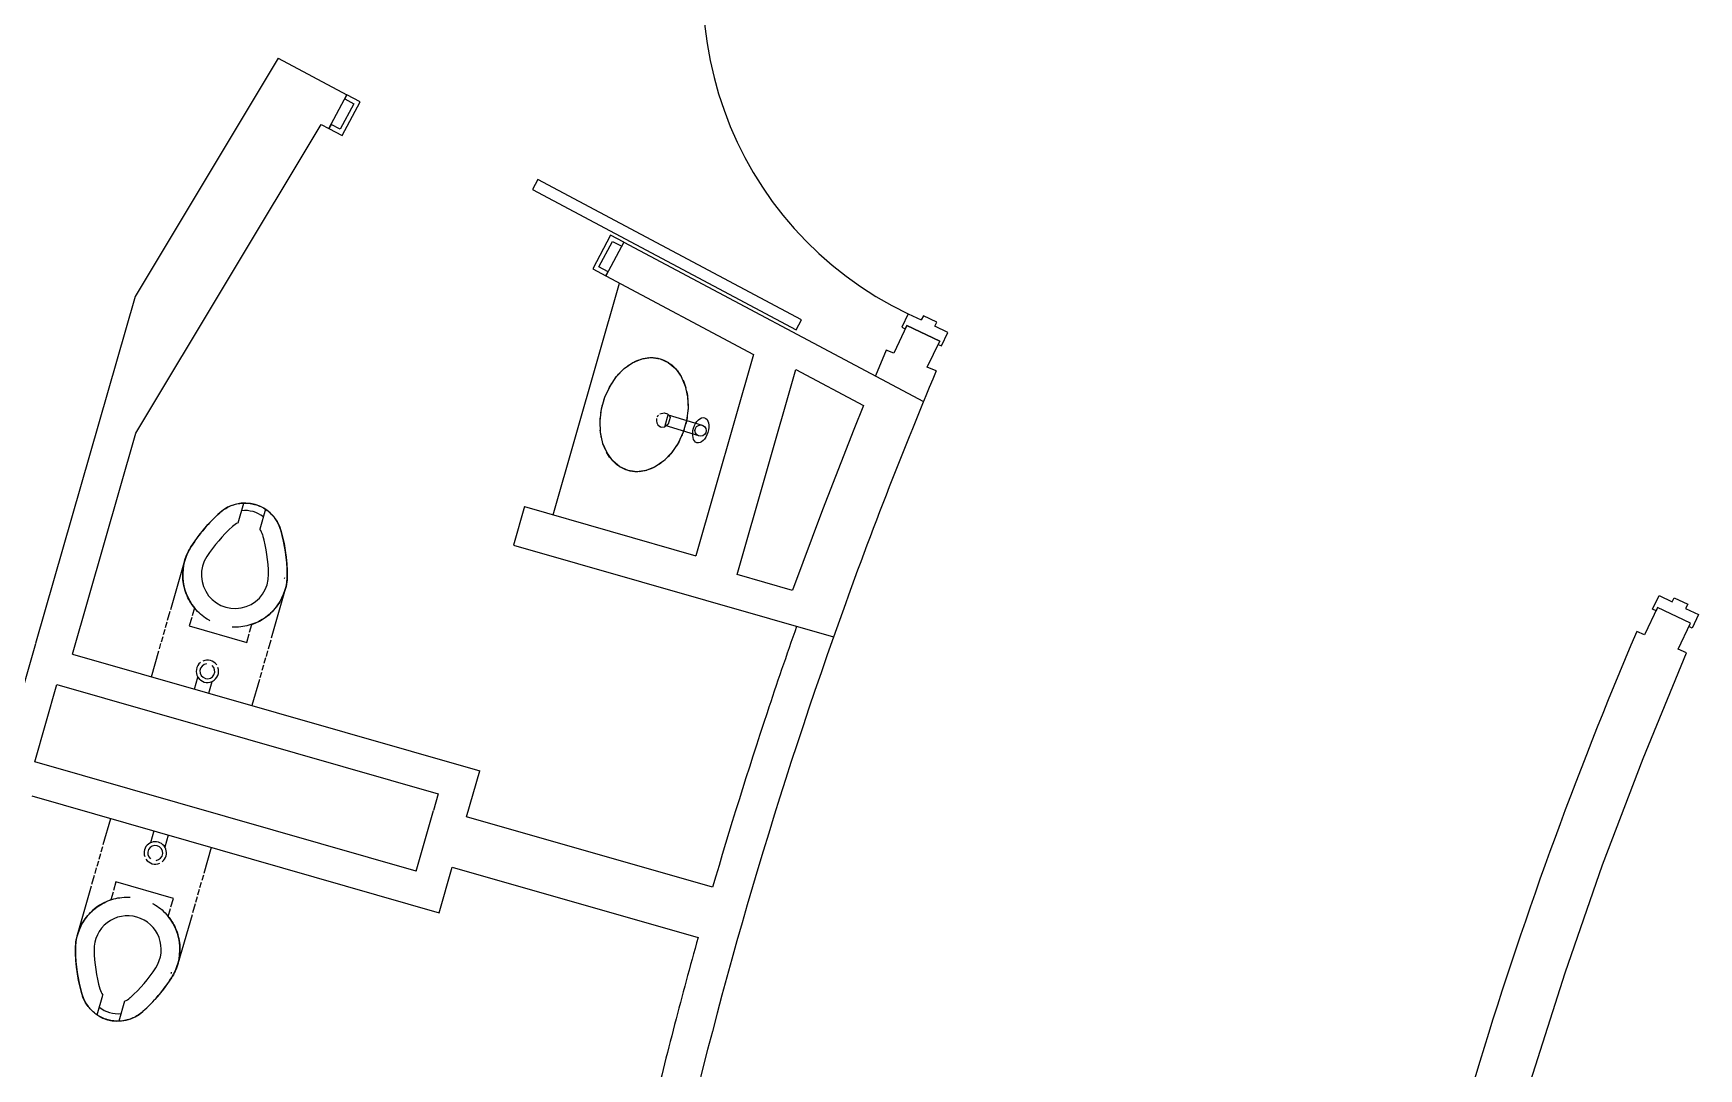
# Model space of a CAD drawing. Header units: inches. Extents: x -59 to 5673, y -29 to 4299.
# Drawn here: x 161.4 to 384.5, y 3465.1 to 3603.8 of the extents above; entities that cross this region are included whole.
import ezdxf

# ---------------------------------------------------------------- set-up
doc = ezdxf.new("R2010")
doc.units = ezdxf.units.IN
doc.header["$LTSCALE"] = 96
doc.header["$MEASUREMENT"] = 0
for name, color, linetype in [('A-DOOR', 2, 'Continuous'), ('A-FLOR-CASE', 3, 'Continuous'), ('A-FLOR-PFIX', 2, 'Continuous'), ('A-WALL-FULL', 6, 'Continuous')]:
    doc.layers.add(name, color=color, linetype=linetype)
doc.layers.add('AE-108$0$A-WALL-PATT', color=8, linetype='Continuous', lineweight=9)

msp = doc.modelspace()

# ---------------------------------------------------------------- hatches: boundary and pattern name
at = {"layer": 'AE-108$0$A-WALL-PATT', "lineweight": 9}
h = msp.add_hatch(dxfattribs=at)
h.set_pattern_fill('FP_13', color=234, style=0, pattern_type=2)
h.set_pattern_definition([(0, (0, -1.105), (0, 0.48), [18, -9])])
h.paths.add_polyline_path([(261.02, 3515.84), (264, 3524.52), (263.76, 3524.59), (263.68, 3524.35), (263.92, 3524.28), (263.22, 3522.25)], flags=0)

# ---------------------------------------------------------------- linework, layer by layer
at = {"layer": 'A-DOOR'}
for p, q in [((203.45, 3595.52), (203.15, 3594.97)), ((205.21, 3594.59), (203.45, 3595.52)), ((204.37, 3594.33), (202.55, 3590.91)), ((202.81, 3590.06), (205.21, 3594.59)), ((203.15, 3594.97), (204.37, 3594.33)), ((201.33, 3591.55), (201.04, 3591)), ((201.04, 3591), (202.81, 3590.06)), ((202.55, 3590.91), (201.33, 3591.55)), ((229.01, 3584.17), (228.3, 3582.85)), ((264.33, 3565.39), (229.01, 3584.17)), ((228.3, 3582.85), (263.62, 3564.07)), ((238.76, 3576.75), (236.36, 3572.22)), ((237.2, 3572.48), (239.02, 3575.9)), ((240.53, 3575.81), (238.76, 3576.75)), ((239.02, 3575.9), (240.24, 3575.26)), ((240.24, 3575.26), (240.53, 3575.81)), ((236.36, 3572.22), (238.12, 3571.28)), ((238.42, 3571.83), (237.2, 3572.48)), ((238.12, 3571.28), (238.42, 3571.83)), ((278.62, 3566.22), (277.76, 3564.41)), ((278.62, 3566.22), (280.37, 3565.39)), ((263.62, 3564.07), (264.33, 3565.39)), ((277.76, 3564.41), (278.21, 3564.2)), ((278.21, 3564.2), (278.43, 3564.65)), ((278.43, 3564.65), (282.83, 3562.56)), ((280.64, 3565.95), (280.37, 3565.39)), ((282.44, 3565.1), (280.64, 3565.95)), ((282.18, 3564.53), (282.44, 3565.1)), ((283.93, 3563.7), (282.18, 3564.53)), ((282.83, 3562.56), (282.62, 3562.11)), ((282.62, 3562.11), (283.07, 3561.9)), ((283.07, 3561.9), (283.93, 3563.7)), ((378.31, 3526.67), (379.17, 3528.47)), ((379.17, 3528.47), (380.92, 3527.63)), ((378.76, 3526.45), (378.31, 3526.67)), ((378.98, 3526.9), (378.76, 3526.45)), ((383.38, 3524.8), (378.98, 3526.9)), ((380.92, 3527.63), (381.19, 3528.2)), ((381.19, 3528.2), (383, 3527.34)), ((383, 3527.34), (382.73, 3526.77)), ((382.73, 3526.77), (384.47, 3525.94)), ((383.16, 3524.35), (383.38, 3524.8)), ((383.61, 3524.13), (383.16, 3524.35)), ((384.47, 3525.94), (383.61, 3524.13))]:
    msp.add_line(p, q, dxfattribs=at)
msp.add_arc((299.15, 3609.6), 48, 154.6679, 244.6679, dxfattribs=at)
msp.add_arc((299.15, 3609.6), 48, 154.6679, 244.6679, dxfattribs=at)
at = {"layer": 'A-FLOR-CASE'}
for p, q in [((231.07, 3539.29), (239.97, 3570.3)), ((240.59, 3558.87), (241.75, 3559.68)), ((241.75, 3559.68), (242.97, 3560.17)), ((242.97, 3560.17), (244.2, 3560.34)), ((244.01, 3560.34), (244.27, 3560.34)), ((244.2, 3560.34), (245.39, 3560.18)), ((245.39, 3560.18), (246.48, 3559.69)), ((246.43, 3559.72), (246.57, 3559.63)), ((246.48, 3559.69), (247.44, 3558.89)), ((238.68, 3556.51), (239.55, 3557.8)), ((239.55, 3557.8), (240.59, 3558.87)), ((247.44, 3558.89), (248.21, 3557.82)), ((248.21, 3557.82), (248.76, 3556.53)), ((238, 3555.05), (238.68, 3556.51)), ((248.76, 3556.53), (249.07, 3555.07)), ((249.07, 3555.07), (249.13, 3553.51)), ((237.35, 3551.89), (237.55, 3553.48)), ((237.55, 3553.48), (238, 3555.05)), ((245.36, 3552.79), (245.91, 3552.93)), ((245.91, 3552.93), (246.37, 3552.8)), ((249.13, 3553.51), (248.93, 3551.91)), ((237.41, 3550.32), (237.35, 3551.89)), ((245.55, 3551), (245.41, 3551.06)), ((245.99, 3551.04), (245.55, 3551)), ((246.47, 3551.45), (245.99, 3551.04)), ((246.05, 3551.24), (246.48, 3552.67)), ((250.59, 3549.86), (246.05, 3551.24)), ((246.37, 3552.8), (246.65, 3552.53)), ((246.73, 3552.33), (246.47, 3551.45)), ((246.48, 3552.67), (251.03, 3551.29)), ((246.65, 3552.53), (246.73, 3552.33)), ((248.93, 3551.91), (248.48, 3550.35)), ((237.72, 3548.86), (237.41, 3550.32)), ((238.28, 3547.57), (237.72, 3548.86)), ((247.81, 3548.89), (246.93, 3547.59)), ((248.48, 3550.35), (247.81, 3548.89)), ((239.05, 3546.51), (238.28, 3547.57)), ((240, 3545.71), (239.05, 3546.51)), ((245.89, 3546.52), (244.74, 3545.72)), ((246.93, 3547.59), (245.89, 3546.52)), ((240.06, 3545.67), (239.84, 3545.81)), ((241.1, 3545.22), (240, 3545.71)), ((242.29, 3545.05), (241.1, 3545.22)), ((242.39, 3545.06), (242.22, 3545.05)), ((243.52, 3545.22), (242.29, 3545.05)), ((244.74, 3545.72), (243.52, 3545.22)), ((243.63, 3545.26), (243.58, 3545.24))]:
    msp.add_line(p, q, dxfattribs=at)
msp.add_circle((250.81, 3550.57), 0.75, dxfattribs=at)
for start, end in [(165.4853, 236), (137, 155)]:
    msp.add_arc((245.89, 3551.94), 1, start, end, dxfattribs=at)
msp.add_ellipse((250.83, 3550.61), major_axis=(0.51, 1.67), ratio=0.571429, dxfattribs=at)
for points in [[(241.62, 3559.6), (241.93, 3559.78), (242.25, 3559.92), (242.57, 3560.04)], [(242.89, 3560.15), (243.22, 3560.24), (243.56, 3560.33), (243.89, 3560.34)], [(244.17, 3560.34), (244.58, 3560.35), (244.99, 3560.29), (245.39, 3560.18)], [(245.39, 3560.18), (245.78, 3560.06), (246.16, 3559.89), (246.51, 3559.67)], [(246.74, 3559.51), (247.01, 3559.31), (247.26, 3559.09), (247.49, 3558.83)], [(247.71, 3558.57), (247.91, 3558.3), (248.1, 3558.01), (248.27, 3557.69)], [(238.78, 3546.83), (238.57, 3547.09), (238.38, 3547.39), (238.21, 3547.7)], [(239.74, 3545.89), (239.48, 3546.08), (239.23, 3546.31), (239, 3546.57)], [(241.1, 3545.22), (240.7, 3545.33), (240.33, 3545.5), (239.98, 3545.73)], [(242.32, 3545.06), (241.9, 3545.05), (241.49, 3545.11), (241.1, 3545.22)], [(243.59, 3545.25), (243.26, 3545.15), (242.92, 3545.07), (242.6, 3545.06)], [(244.86, 3545.8), (244.55, 3545.62), (244.23, 3545.48), (243.92, 3545.36)]]:
    msp.add_open_spline(points, degree=3, dxfattribs=at)
for points, knots in [([(239.38, 3557.57), (239.57, 3557.83), (239.79, 3558.09), (240.03, 3558.34), (240.05, 3558.36)], [5.1895316, 5.1895316, 5.1895316, 5.1895316, 5.3165414, 5.3302301, 5.3302301, 5.3302301, 5.3302301]), ([(240.43, 3558.73), (240.7, 3558.97), (240.98, 3559.19), (241.26, 3559.38), (241.26, 3559.38)], [5.4048623, 5.4048623, 5.4048623, 5.4048623, 5.5582024, 5.5583845, 5.5583845, 5.5583845, 5.5583845]), ([(248.46, 3557.32), (248.46, 3557.31), (248.6, 3557), (248.72, 3556.67), (248.82, 3556.32)], [0.7248008, 0.7248008, 0.7248008, 0.7248008, 0.7249829, 0.878323, 0.878323, 0.878323, 0.878323]), ([(237.85, 3554.63), (237.91, 3554.82), (238.02, 3555.12), (238.15, 3555.42), (238.2, 3555.54)], [4.7595613, 4.7595613, 4.7595613, 4.7595613, 4.8332195, 4.883074, 4.883074, 4.883074, 4.883074]), ([(238.5, 3556.19), (238.62, 3556.42), (238.79, 3556.71), (238.97, 3556.99), (239.01, 3557.05)], [4.9749558, 4.9749558, 4.9749558, 4.9749558, 5.0748804, 5.1046577, 5.1046577, 5.1046577, 5.1046577]), ([(248.95, 3555.81), (248.95, 3555.77), (249.02, 3555.44), (249.07, 3555.1), (249.1, 3554.79)], [0.9529552, 0.9529552, 0.9529552, 0.9529552, 0.9666439, 1.0936537, 1.0936537, 1.0936537, 1.0936537]), ([(237.46, 3552.96), (237.48, 3553.09), (237.53, 3553.41), (237.6, 3553.73), (237.65, 3553.91)], [4.541704, 4.541704, 4.541704, 4.541704, 4.5915585, 4.6652167, 4.6652167, 4.6652167, 4.6652167]), ([(249.14, 3554.15), (249.14, 3554.07), (249.14, 3553.74), (249.13, 3553.41), (249.11, 3553.15)], [1.1785276, 1.1785276, 1.1785276, 1.1785276, 1.2083049, 1.3082295, 1.3082295, 1.3082295, 1.3082295]), ([(237.35, 3551.25), (237.34, 3551.33), (237.34, 3551.66), (237.35, 3551.99), (237.37, 3552.25)], [4.3201203, 4.3201203, 4.3201203, 4.3201203, 4.3498975, 4.4498221, 4.4498221, 4.4498221, 4.4498221]), ([(237.54, 3549.59), (237.53, 3549.62), (237.46, 3549.95), (237.41, 3550.29), (237.38, 3550.61)], [4.0945479, 4.0945479, 4.0945479, 4.0945479, 4.1082365, 4.2352464, 4.2352464, 4.2352464, 4.2352464]), ([(248.63, 3550.76), (248.57, 3550.58), (248.46, 3550.27), (248.34, 3549.97), (248.29, 3549.85)], [1.6179686, 1.6179686, 1.6179686, 1.6179686, 1.6916268, 1.7414813, 1.7414813, 1.7414813, 1.7414813]), ([(249.03, 3552.44), (249.01, 3552.31), (248.95, 3551.99), (248.88, 3551.67), (248.84, 3551.48)], [1.4001113, 1.4001113, 1.4001113, 1.4001113, 1.4499658, 1.523624, 1.523624, 1.523624, 1.523624]), ([(238.03, 3548.08), (238.03, 3548.08), (237.88, 3548.39), (237.76, 3548.73), (237.66, 3549.07)], [3.8663935, 3.8663935, 3.8663935, 3.8663935, 3.8665756, 4.0199157, 4.0199157, 4.0199157, 4.0199157]), ([(247.98, 3549.21), (247.86, 3548.98), (247.69, 3548.69), (247.52, 3548.41), (247.47, 3548.35)], [1.8333632, 1.8333632, 1.8333632, 1.8333632, 1.9332878, 1.963065, 1.963065, 1.963065, 1.963065]), ([(246.05, 3546.67), (245.78, 3546.43), (245.5, 3546.2), (245.22, 3546.02), (245.22, 3546.02)], [2.2632696, 2.2632696, 2.2632696, 2.2632696, 2.4166097, 2.4167919, 2.4167919, 2.4167919, 2.4167919]), ([(247.11, 3547.82), (246.91, 3547.57), (246.69, 3547.31), (246.46, 3547.06), (246.43, 3547.04)], [2.0479389, 2.0479389, 2.0479389, 2.0479389, 2.1749488, 2.1886374, 2.1886374, 2.1886374, 2.1886374])]:
    msp.add_open_spline(points, degree=3, knots=knots, dxfattribs=at)
at = {"layer": 'A-FLOR-PFIX'}
for p, q in [((186.13, 3539.29), (186.43, 3539.57)), ((186.43, 3539.57), (186.58, 3539.7)), ((186.58, 3539.7), (186.73, 3539.83)), ((186.73, 3539.83), (186.89, 3539.95)), ((186.89, 3539.95), (187.06, 3540.06)), ((187.06, 3540.06), (187.23, 3540.16)), ((187.23, 3540.16), (187.4, 3540.26)), ((187.4, 3540.26), (187.58, 3540.35)), ((187.58, 3540.35), (187.76, 3540.44)), ((187.76, 3540.44), (187.95, 3540.52)), ((187.95, 3540.52), (188.13, 3540.59)), ((188.13, 3540.59), (188.32, 3540.65)), ((188.32, 3540.65), (188.52, 3540.7)), ((188.52, 3540.7), (188.71, 3540.75)), ((188.71, 3540.75), (188.91, 3540.79)), ((188.89, 3538.2), (189.66, 3540.86)), ((188.91, 3540.79), (189.1, 3540.82)), ((189.1, 3540.82), (189.3, 3540.84)), ((189.3, 3540.84), (189.5, 3540.86)), ((189.5, 3540.86), (189.7, 3540.87)), ((189.7, 3540.87), (189.9, 3540.86)), ((189.9, 3540.86), (190.1, 3540.86)), ((190.1, 3540.86), (190.3, 3540.84)), ((190.3, 3540.84), (190.5, 3540.81)), ((190.5, 3540.81), (190.7, 3540.78)), ((190.7, 3540.78), (190.89, 3540.74)), ((190.89, 3540.74), (191.09, 3540.69)), ((191.09, 3540.69), (191.16, 3540.67)), ((191.16, 3540.67), (191.35, 3540.61)), ((191.35, 3540.61), (191.54, 3540.55)), ((191.54, 3540.55), (191.73, 3540.47)), ((191.73, 3540.47), (191.91, 3540.39)), ((192.54, 3540.04), (191.78, 3537.38)), ((191.91, 3540.39), (192.09, 3540.3)), ((192.09, 3540.3), (192.27, 3540.21)), ((192.27, 3540.21), (192.44, 3540.1)), ((192.44, 3540.1), (192.6, 3539.99)), ((192.6, 3539.99), (192.77, 3539.88)), ((192.77, 3539.88), (192.93, 3539.76)), ((192.93, 3539.76), (193.08, 3539.63)), ((193.08, 3539.63), (193.23, 3539.49)), ((193.23, 3539.49), (193.37, 3539.35)), ((183.66, 3536.57), (184.23, 3537.29)), ((184.23, 3537.29), (184.84, 3537.98)), ((184.84, 3537.98), (185.47, 3538.65)), ((185.47, 3538.65), (186.13, 3539.29)), ((193.37, 3539.35), (193.51, 3539.21)), ((193.51, 3539.21), (193.64, 3539.05)), ((193.64, 3539.05), (193.76, 3538.9)), ((193.76, 3538.9), (193.88, 3538.74)), ((193.88, 3538.74), (193.99, 3538.57)), ((193.99, 3538.57), (194.09, 3538.4)), ((194.09, 3538.4), (194.19, 3538.23)), ((194.19, 3538.23), (194.28, 3538.05)), ((194.28, 3538.05), (194.37, 3537.87)), ((194.37, 3537.87), (194.44, 3537.68)), ((194.44, 3537.68), (194.51, 3537.49)), ((194.51, 3537.49), (194.57, 3537.3)), ((194.57, 3537.3), (194.6, 3537.23)), ((194.6, 3537.23), (194.83, 3536.34)), ((182.49, 3534.9), (182.59, 3535.07)), ((182.59, 3535.07), (183.11, 3535.83)), ((183.11, 3535.83), (183.66, 3536.57)), ((194.83, 3536.34), (195.03, 3535.44)), ((195.03, 3535.44), (195.19, 3534.53)), ((179.85, 3526.62), (181.73, 3533.18)), ((181.59, 3532.57), (181.64, 3532.84)), ((181.64, 3532.84), (181.71, 3533.11)), ((181.71, 3533.11), (181.79, 3533.38)), ((181.79, 3533.38), (181.88, 3533.64)), ((181.88, 3533.64), (181.98, 3533.91)), ((181.98, 3533.91), (182.09, 3534.16)), ((182.09, 3534.16), (182.22, 3534.41)), ((182.22, 3534.41), (182.35, 3534.66)), ((182.35, 3534.66), (182.49, 3534.9)), ((195.19, 3534.53), (195.31, 3533.62)), ((195.31, 3533.62), (195.4, 3532.71)), ((181.46, 3531.45), (181.48, 3531.73)), ((181.46, 3531.17), (181.46, 3531.45)), ((181.47, 3530.89), (181.46, 3531.17)), ((181.49, 3530.61), (181.47, 3530.89)), ((181.48, 3531.73), (181.5, 3532.01)), ((181.52, 3530.34), (181.49, 3530.61)), ((181.5, 3532.01), (181.54, 3532.29)), ((181.54, 3532.29), (181.59, 3532.57)), ((195.43, 3530.54), (195.39, 3530.26)), ((195.4, 3532.71), (195.45, 3531.79)), ((195.45, 3530.82), (195.43, 3530.54)), ((195.45, 3531.79), (195.46, 3531.38)), ((195.46, 3531.1), (195.45, 3530.82)), ((195.46, 3531.38), (195.46, 3531.1)), ((181.56, 3530.06), (181.52, 3530.34)), ((181.62, 3529.78), (181.56, 3530.06)), ((181.68, 3529.51), (181.62, 3529.78)), ((181.76, 3529.24), (181.68, 3529.51)), ((181.84, 3528.98), (181.76, 3529.24)), ((181.94, 3528.71), (181.84, 3528.98)), ((182.05, 3528.45), (181.94, 3528.71)), ((182.16, 3528.2), (182.05, 3528.45)), ((195.19, 3529.32), (193.31, 3522.76)), ((194.85, 3528.39), (194.73, 3528.13)), ((194.96, 3528.64), (194.85, 3528.39)), ((195.06, 3528.91), (194.96, 3528.64)), ((195.15, 3529.17), (195.06, 3528.91)), ((195.22, 3529.44), (195.15, 3529.17)), ((195.29, 3529.71), (195.22, 3529.44)), ((195.35, 3529.99), (195.29, 3529.71)), ((195.39, 3530.26), (195.35, 3529.99)), ((179.44, 3525.17), (179.78, 3526.38)), ((182.29, 3527.95), (182.16, 3528.2)), ((182.43, 3527.71), (182.29, 3527.95)), ((182.57, 3527.47), (182.43, 3527.71)), ((182.73, 3527.24), (182.57, 3527.47)), ((182.9, 3527.01), (182.73, 3527.24)), ((183.03, 3526.83), (182.73, 3525.79)), ((183.07, 3526.79), (182.9, 3527.01)), ((183.25, 3526.58), (183.07, 3526.79)), ((183.44, 3526.37), (183.25, 3526.58)), ((183.64, 3526.18), (183.44, 3526.37)), ((183.85, 3525.99), (183.64, 3526.18)), ((193.23, 3526.13), (193.02, 3525.94)), ((193.43, 3526.32), (193.23, 3526.13)), ((193.62, 3526.52), (193.43, 3526.32)), ((193.81, 3526.73), (193.62, 3526.52)), ((193.98, 3526.95), (193.81, 3526.73)), ((194.15, 3527.18), (193.98, 3526.95)), ((194.31, 3527.41), (194.15, 3527.18)), ((194.46, 3527.64), (194.31, 3527.41)), ((194.6, 3527.89), (194.46, 3527.64)), ((194.73, 3528.13), (194.6, 3527.89)), ((178.89, 3523.25), (179.1, 3523.98)), ((179.16, 3524.21), (179.37, 3524.95)), ((182.67, 3525.56), (182.34, 3524.43)), ((182.34, 3524.43), (190.03, 3522.22)), ((184.06, 3525.81), (183.85, 3525.99)), ((184.29, 3525.64), (184.06, 3525.81)), ((184.51, 3525.47), (184.29, 3525.64)), ((184.75, 3525.32), (184.51, 3525.47)), ((184.99, 3525.18), (184.75, 3525.32)), ((185.1, 3525.11), (185.01, 3525.17)), ((188.38, 3524.25), (188.1, 3524.26)), ((188.66, 3524.26), (188.38, 3524.25)), ((188.94, 3524.27), (188.66, 3524.26)), ((189.22, 3524.3), (188.94, 3524.27)), ((189.5, 3524.33), (189.22, 3524.3)), ((189.78, 3524.38), (189.5, 3524.33)), ((190.05, 3524.44), (189.78, 3524.38)), ((190.32, 3524.51), (190.05, 3524.44)), ((190.59, 3524.59), (190.32, 3524.51)), ((190.42, 3523.57), (190.72, 3524.63)), ((190.85, 3524.68), (190.59, 3524.59)), ((191.12, 3524.78), (190.85, 3524.68)), ((191.37, 3524.89), (191.12, 3524.78)), ((191.63, 3525.01), (191.37, 3524.89)), ((191.87, 3525.14), (191.63, 3525.01)), ((192.11, 3525.28), (191.87, 3525.14)), ((192.35, 3525.43), (192.11, 3525.28)), ((192.58, 3525.59), (192.35, 3525.43)), ((192.8, 3525.76), (192.58, 3525.59)), ((193.02, 3525.94), (192.8, 3525.76)), ((178.33, 3521.33), (178.54, 3522.06)), ((178.61, 3522.29), (178.82, 3523.02)), ((190.03, 3522.22), (190.36, 3523.37)), ((193.24, 3522.53), (192.89, 3521.3)), ((177.27, 3517.61), (178.27, 3521.1)), ((192.56, 3520.14), (192.34, 3519.38)), ((192.83, 3521.1), (192.61, 3520.34)), ((183.03, 3515.96), (183.49, 3517.55)), ((191.73, 3517.25), (190.72, 3513.75)), ((192, 3518.2), (191.79, 3517.45)), ((192.28, 3519.17), (192.07, 3518.43)), ((184.96, 3515.4), (185.41, 3517)), ((170.82, 3495.14), (171.82, 3498.62)), ((170.55, 3494.17), (170.76, 3494.91)), ((177.59, 3496.97), (177.13, 3495.38)), ((179.51, 3496.42), (179.05, 3494.82)), ((169.99, 3492.25), (170.2, 3492.98)), ((170.27, 3493.21), (170.48, 3493.94)), ((185.28, 3494.77), (184.27, 3491.26)), ((169.3, 3489.85), (169.65, 3491.06)), ((169.72, 3491.29), (169.93, 3492.02)), ((184.22, 3491.06), (184, 3490.32)), ((167.36, 3483.05), (169.24, 3489.62)), ((172.12, 3488.79), (171.82, 3487.75)), ((172.51, 3490.15), (172.19, 3489.02)), ((180.2, 3487.95), (172.51, 3490.15)), ((183.39, 3488.17), (183.17, 3487.41)), ((183.66, 3489.14), (183.45, 3488.38)), ((183.94, 3490.08), (183.72, 3489.34)), ((168.92, 3485.85), (169.12, 3486.05)), ((169.12, 3486.05), (169.32, 3486.25)), ((169.32, 3486.25), (169.53, 3486.43)), ((169.53, 3486.43), (169.74, 3486.61)), ((169.74, 3486.61), (169.97, 3486.78)), ((169.97, 3486.78), (170.2, 3486.94)), ((170.2, 3486.94), (170.43, 3487.09)), ((170.43, 3487.09), (170.67, 3487.23)), ((170.67, 3487.23), (170.92, 3487.37)), ((170.92, 3487.37), (171.17, 3487.49)), ((171.17, 3487.49), (171.43, 3487.6)), ((171.43, 3487.6), (171.69, 3487.7)), ((171.69, 3487.7), (171.96, 3487.79)), ((171.96, 3487.79), (172.23, 3487.87)), ((172.23, 3487.87), (172.5, 3487.94)), ((172.5, 3487.94), (172.77, 3488)), ((172.77, 3488), (173.05, 3488.04)), ((173.05, 3488.04), (173.32, 3488.08)), ((173.32, 3488.08), (173.6, 3488.1)), ((173.6, 3488.1), (173.88, 3488.12)), ((173.88, 3488.12), (174.16, 3488.12)), ((174.16, 3488.12), (174.44, 3488.11)), ((177.43, 3487.27), (177.56, 3487.2)), ((177.56, 3487.2), (177.8, 3487.05)), ((177.8, 3487.05), (178.03, 3486.9)), ((178.03, 3486.9), (178.26, 3486.74)), ((178.26, 3486.74), (178.48, 3486.57)), ((178.48, 3486.57), (178.7, 3486.39)), ((178.7, 3486.39), (178.9, 3486.2)), ((178.9, 3486.2), (179.1, 3486)), ((179.1, 3486), (179.29, 3485.8)), ((179.51, 3485.54), (179.82, 3486.6)), ((179.88, 3486.81), (180.2, 3487.95)), ((183.11, 3487.21), (182.76, 3485.99)), ((167.49, 3483.47), (167.59, 3483.73)), ((167.59, 3483.73), (167.7, 3483.99)), ((167.7, 3483.99), (167.82, 3484.24)), ((167.82, 3484.24), (167.95, 3484.49)), ((167.95, 3484.49), (168.09, 3484.73)), ((168.09, 3484.73), (168.24, 3484.97)), ((168.24, 3484.97), (168.4, 3485.2)), ((168.4, 3485.2), (168.56, 3485.42)), ((168.56, 3485.42), (168.74, 3485.64)), ((168.74, 3485.64), (168.92, 3485.85)), ((179.29, 3485.8), (179.48, 3485.58)), ((179.48, 3485.58), (179.65, 3485.37)), ((179.65, 3485.37), (179.82, 3485.14)), ((179.82, 3485.14), (179.97, 3484.91)), ((179.97, 3484.91), (180.12, 3484.67)), ((180.12, 3484.67), (180.26, 3484.42)), ((180.26, 3484.42), (180.38, 3484.18)), ((180.38, 3484.18), (180.5, 3483.92)), ((180.5, 3483.92), (180.61, 3483.66)), ((182.7, 3485.76), (180.81, 3479.19)), ((167.09, 3481.27), (167.1, 3481.55)), ((167.1, 3481.55), (167.12, 3481.83)), ((167.12, 3481.83), (167.15, 3482.11)), ((167.15, 3482.11), (167.2, 3482.39)), ((167.2, 3482.39), (167.26, 3482.66)), ((167.26, 3482.66), (167.32, 3482.93)), ((167.32, 3482.93), (167.4, 3483.2)), ((167.4, 3483.2), (167.49, 3483.47)), ((180.61, 3483.66), (180.7, 3483.4)), ((180.7, 3483.4), (180.79, 3483.13)), ((180.79, 3483.13), (180.86, 3482.86)), ((180.86, 3482.86), (180.93, 3482.59)), ((180.93, 3482.59), (180.98, 3482.32)), ((180.98, 3482.32), (181.02, 3482.04)), ((181.02, 3482.04), (181.06, 3481.76)), ((181.06, 3481.76), (181.08, 3481.48)), ((181.08, 3481.48), (181.08, 3481.2)), ((167.09, 3480.99), (167.09, 3481.27)), ((167.1, 3480.59), (167.09, 3480.99)), ((167.15, 3479.67), (167.1, 3480.59)), ((167.24, 3478.75), (167.15, 3479.67)), ((180.83, 3479.26), (180.75, 3479)), ((180.9, 3479.54), (180.83, 3479.26)), ((180.96, 3479.81), (180.9, 3479.54)), ((181.01, 3480.09), (180.96, 3479.81)), ((181.04, 3480.36), (181.01, 3480.09)), ((181.07, 3480.64), (181.04, 3480.36)), ((181.08, 3480.92), (181.07, 3480.64)), ((181.08, 3481.2), (181.08, 3480.92)), ((167.36, 3477.84), (167.24, 3478.75)), ((167.52, 3476.94), (167.36, 3477.84)), ((179.95, 3477.3), (179.44, 3476.54)), ((180.06, 3477.47), (179.95, 3477.3)), ((180.2, 3477.71), (180.06, 3477.47)), ((180.33, 3477.96), (180.2, 3477.71)), ((180.45, 3478.21), (180.33, 3477.96)), ((180.56, 3478.47), (180.45, 3478.21)), ((180.66, 3478.73), (180.56, 3478.47)), ((180.75, 3479), (180.66, 3478.73)), ((167.72, 3476.04), (167.52, 3476.94)), ((167.95, 3475.15), (167.72, 3476.04)), ((167.97, 3475.07), (167.95, 3475.15)), ((168.03, 3474.88), (167.97, 3475.07)), ((168.1, 3474.69), (168.03, 3474.88)), ((170.01, 3472.34), (170.77, 3475)), ((178.31, 3475.09), (177.71, 3474.39)), ((178.89, 3475.8), (178.31, 3475.09)), ((179.44, 3476.54), (178.89, 3475.8)), ((168.18, 3474.51), (168.1, 3474.69)), ((168.26, 3474.33), (168.18, 3474.51)), ((168.35, 3474.15), (168.26, 3474.33)), ((168.45, 3473.97), (168.35, 3474.15)), ((168.56, 3473.8), (168.45, 3473.97)), ((168.67, 3473.64), (168.56, 3473.8)), ((168.79, 3473.48), (168.67, 3473.64)), ((168.91, 3473.32), (168.79, 3473.48)), ((169.04, 3473.17), (168.91, 3473.32)), ((169.18, 3473.02), (169.04, 3473.17)), ((169.32, 3472.88), (169.18, 3473.02)), ((169.47, 3472.75), (169.32, 3472.88)), ((169.62, 3472.62), (169.47, 3472.75)), ((169.78, 3472.5), (169.62, 3472.62)), ((173.65, 3474.17), (172.89, 3471.51)), ((175.81, 3472.55), (175.65, 3472.43)), ((175.97, 3472.67), (175.81, 3472.55)), ((176.12, 3472.8), (175.97, 3472.67)), ((176.42, 3473.08), (176.12, 3472.8)), ((177.08, 3473.72), (176.42, 3473.08)), ((177.71, 3474.39), (177.08, 3473.72)), ((169.94, 3472.38), (169.78, 3472.5)), ((170.11, 3472.27), (169.94, 3472.38)), ((170.28, 3472.17), (170.11, 3472.27)), ((170.46, 3472.07), (170.28, 3472.17)), ((170.64, 3471.98), (170.46, 3472.07)), ((170.82, 3471.9), (170.64, 3471.98)), ((171, 3471.83), (170.82, 3471.9)), ((171.19, 3471.76), (171, 3471.83)), ((171.38, 3471.7), (171.19, 3471.76)), ((171.46, 3471.68), (171.38, 3471.7)), ((171.65, 3471.63), (171.46, 3471.68)), ((171.85, 3471.59), (171.65, 3471.63)), ((172.05, 3471.56), (171.85, 3471.59)), ((172.25, 3471.54), (172.05, 3471.56)), ((172.44, 3471.52), (172.25, 3471.54)), ((172.64, 3471.51), (172.44, 3471.52)), ((172.84, 3471.51), (172.64, 3471.51)), ((173.04, 3471.52), (172.84, 3471.51)), ((173.24, 3471.53), (173.04, 3471.52)), ((173.44, 3471.56), (173.24, 3471.53)), ((173.64, 3471.59), (173.44, 3471.56)), ((173.84, 3471.63), (173.64, 3471.59)), ((174.03, 3471.67), (173.84, 3471.63)), ((174.22, 3471.73), (174.03, 3471.67)), ((174.41, 3471.79), (174.22, 3471.73)), ((174.6, 3471.86), (174.41, 3471.79)), ((174.78, 3471.94), (174.6, 3471.86)), ((174.97, 3472.02), (174.78, 3471.94)), ((175.14, 3472.11), (174.97, 3472.02)), ((175.32, 3472.21), (175.14, 3472.11)), ((175.49, 3472.32), (175.32, 3472.21)), ((175.65, 3472.43), (175.49, 3472.32))]:
    msp.add_line(p, q, dxfattribs=at)
for centre, radius, start, end in [((201.88, 3522.53), 23, 132.1995, 146.9647), ((189.78, 3535.87), 5, 15.8005, 132.1995), ((189.78, 3535.87), 4, 51.7775, 96.2225), ((201.88, 3522.53), 20.5, 132.1995, 146.9647), ((189.78, 3535.87), 2.5, 110.8699, 132.1995), ((189.78, 3535.87), 2.5, 15.8005, 37.1301), ((172.46, 3530.96), 23, 1.0353, 15.8005), ((188.46, 3531.25), 7, 146.9647, 219.1501), ((172.46, 3530.96), 20.5, 1.0353, 15.8005), ((188.46, 3531.25), 4.5, 146.9647, 1.0353), ((188.46, 3531.25), 7, 288.8499, 1.0353), ((194.64, 3531.05), 0.5, 324, 344), ((184.76, 3518.35), 1.5, 128.3533, 19.3367), ((184.76, 3518.35), 1.5, 33.9625, 114.0375), ((184.76, 3518.35), 0.996, 96.6886, 51.3114), ((177.78, 3494.03), 1.5, 308.6633, 164), ((177.78, 3494.02), 0.996, 276.6886, 231.3114), ((177.78, 3494.03), 1.5, 164, 199.3367), ((177.78, 3494.03), 1.5, 213.6379, 294.0375), ((174.08, 3481.12), 7, 108.8499, 181.0353), ((174.08, 3481.12), 4.5, 74, 181.0353), ((174.08, 3481.12), 4.5, 326.9647, 74), ((174.08, 3481.12), 7, 326.9647, 39.1501), ((174.08, 3481.12), 7, 26.4709, 33.0365), ((174.08, 3481.12), 7, 11.59, 17.9346), ((190.08, 3481.41), 23, 181.0353, 195.8005), ((190.08, 3481.41), 20.5, 181.0353, 195.8005), ((160.67, 3489.84), 20.5, 312.1995, 326.9647), ((160.67, 3489.84), 23, 312.1995, 326.9647), ((179.44, 3478.02), 0.5, 344, 4), ((172.76, 3476.51), 5, 195.8005, 312.1995), ((172.76, 3476.51), 2.5, 195.8005, 217.1301), ((172.76, 3476.51), 4, 231.7775, 276.2225), ((172.76, 3476.51), 2.5, 290.8699, 312.1995)]:
    msp.add_arc(centre, radius, start, end, dxfattribs=at)
at = {"layer": 'A-WALL-FULL'}
for p, q in [((194.25, 3600.41), (175.09, 3568.52)), ((194.25, 3600.41), (203.45, 3595.52)), ((201.04, 3591), (203.45, 3595.52)), ((175.17, 3550.21), (200.01, 3591.55)), ((200.01, 3591.55), (201.04, 3591)), ((240.53, 3575.81), (238.12, 3571.28)), ((240.53, 3575.81), (280.66, 3554.47)), ((238.12, 3571.28), (257.91, 3560.76)), ((175.09, 3568.52), (161.76, 3522.05)), ((278.43, 3564.65), (276.68, 3560.95)), ((282.83, 3562.56), (278.43, 3564.65)), ((281.17, 3559.05), (282.83, 3562.56)), ((257.91, 3560.76), (250.18, 3533.81)), ((275.67, 3561.35), (274.25, 3557.88)), ((276.67, 3560.93), (275.67, 3561.35)), ((255.71, 3531.32), (263.57, 3558.74)), ((263.57, 3558.74), (272.63, 3553.93)), ((282.35, 3558.55), (281.17, 3559.05)), ((272.63, 3553.93), (271.31, 3550.7)), ((271.31, 3550.7), (267.13, 3539.98)), ((166.69, 3520.64), (175.17, 3550.21)), ((227.22, 3540.39), (225.74, 3535.23)), ((227.22, 3540.39), (250.18, 3533.81)), ((267.13, 3539.98), (263.14, 3529.19)), ((225.74, 3535.23), (268.61, 3522.94)), ((263.14, 3529.18), (255.71, 3531.32)), ((378.98, 3526.9), (377.22, 3523.22)), ((383.38, 3524.8), (378.98, 3526.9)), ((381.71, 3521.3), (383.38, 3524.8)), ((159.89, 3515.51), (161.77, 3522.05)), ((377.22, 3523.22), (376.18, 3523.66)), ((166.69, 3520.64), (221.24, 3505)), ((377.04, 3506.69), (382.85, 3520.81)), ((382.85, 3520.81), (381.71, 3521.3)), ((161.65, 3506.22), (164.61, 3516.56)), ((164.61, 3516.56), (215.67, 3501.92)), ((212.71, 3491.58), (161.65, 3506.22)), ((371.61, 3492.42), (377.04, 3506.69)), ((219.48, 3498.87), (221.24, 3505)), ((161.25, 3501.66), (215.79, 3486.02)), ((215.67, 3501.92), (215.04, 3499.72)), ((212.71, 3491.58), (215.04, 3499.72)), ((252.42, 3489.43), (219.48, 3498.87)), ((215.79, 3486.02), (217.55, 3492.14)), ((217.55, 3492.14), (250.49, 3482.7)), ((366.58, 3478), (371.61, 3492.42)), ((361.94, 3463.45), (366.58, 3478))]:
    msp.add_line(p, q, dxfattribs=at)
for centre, radius, start, end in [((896.57, 3301.08), 666, 157.25721, 160.54564), ((896.57, 3301.08), 671.13, 160.56827, 161.61034), ((896.57, 3301.08), 666, 160.54564, 167.45437), ((896.58, 3301.08), 566, 156.8423, 169.6565), ((896.57, 3301.08), 671.13, 161.61126, 163.70111), ((896.57, 3301.08), 671.13, 164.29872, 165.32675), ((896.57, 3301.08), 671.12, 165.32882, 166.38868)]:
    msp.add_arc(centre, radius, start, end, dxfattribs=at)

doc.saveas('drawing.dxf')
